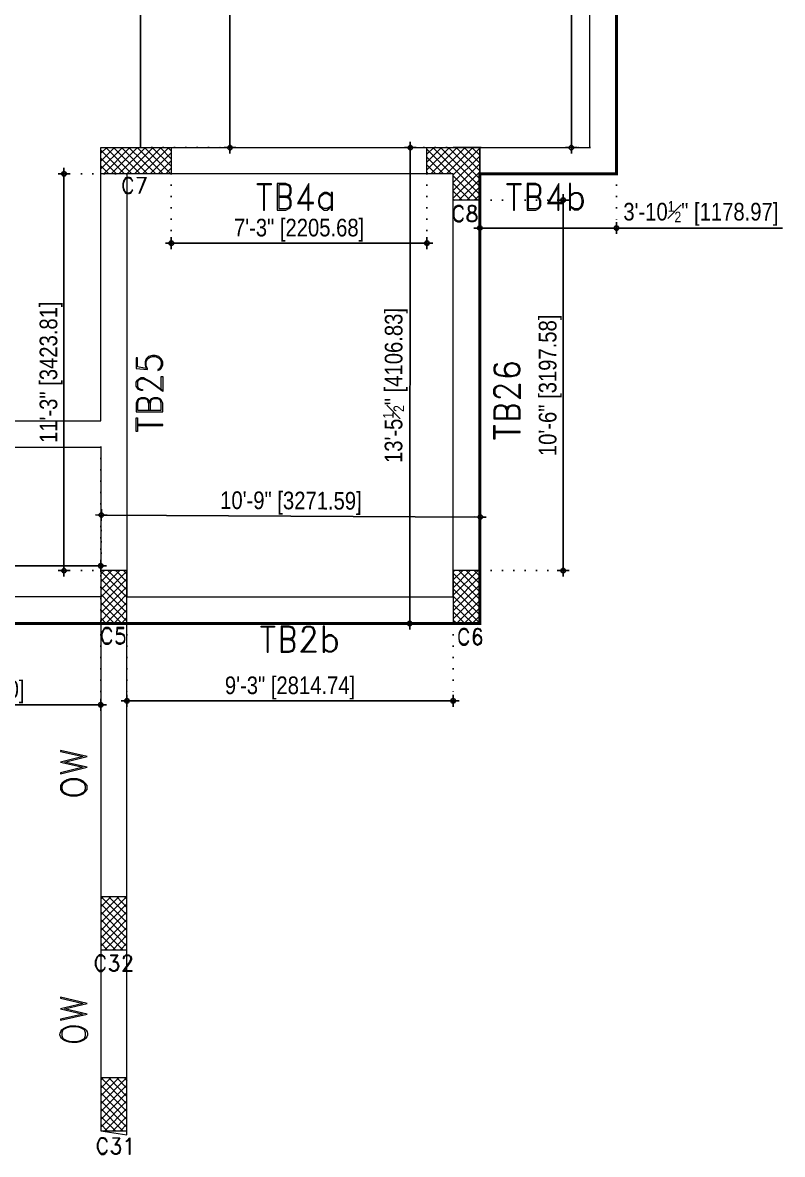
# Model space of a CAD drawing. Header units: inches. Extents: x 1259 to 4988, y 1085 to 3652.
# Drawn here: x 4476.1 to 4734.2, y 1891.3 to 2275.8 of the extents above; entities that cross this region are included whole.
import ezdxf

# ---------------------------------------------------------------- set-up
doc = ezdxf.new("R2010")
doc.units = ezdxf.units.IN
doc.header["$LTSCALE"] = 15
doc.header["$MEASUREMENT"] = 0
doc.header["$PDMODE"] = 2
doc.linetypes.add('DOT', pattern=[0.25, 0, -0.25])
for name, color, linetype in [('DIMENSION', 160, 'Continuous'), ('PDF_A_Column', 7, 'Continuous'), ('PDF_A_Column Hatch', 7, 'Continuous'), ('PDF_BEAM_LN', 7, 'Continuous'), ('PDF_BLS-TAG', 7, 'Continuous'), ('PDF_BM_SEC_DIM_0.50', 7, 'Continuous'), ('PDF_COL_NO', 7, 'Continuous')]:
    doc.layers.add(name, color=color, linetype=linetype)
doc.styles.add('swis721cnbt', font='swissc.ttf')
doc.dimstyles.get("Standard").update_dxf_attribs({"dimtxt": 6, "dimasz": 1, "dimexe": 0, "dimexo": 0, "dimgap": 0.5, "dimtad": 1, "dimdec": 1, "dimzin": 3, "dimdsep": 46, "dimlunit": 4, "dimtxsty": 'swis721cnbt', "dimblk": 'rp', "dimcen": 0.09, "dimclrd": 251, "dimclre": 3, "dimclrt": 160, "dimadec": 0, "dimazin": 0, "dimtfac": 0.6, "dimtdec": 1, "dimtofl": 0, "dimtmove": 0, "dimatfit": 3, "dimfxl": 9, "dimfrac": 1, "dimtolj": 1, "dimtzin": 0, "dimlwd": -1, "dimlwe": -1, "dimarcsym": 0})

# ---------------------------------------------------------------- blocks, each defined once
blk = doc.blocks.new('rp')
for p, q in [((0, 0), (-2, 0)), ((0, 2), (0, -2)), ((0, 0), (2, 0))]:
    blk.add_line(p, q)
blk.add_circle((0, 0), 0.75)
blk = doc.blocks.new('*D224')
at = {"layer": 'Defpoints', "color": 0, "transparency": 16777216}
for p in [(4406.5, 2071.64), (4502.58, 2071.64), (4502.58, 2044.03)]:
    blk.add_point(p, dxfattribs=at)
at = {"layer": 'DIMENSION', "color": 3, "linetype": 'DOT', "transparency": 16777216}
for p, q in [((4406.5, 2071.64), (4406.5, 2044.03)), ((4502.58, 2071.64), (4502.58, 2044.03))]:
    blk.add_line(p, q, dxfattribs=at)
at = {"layer": 'DIMENSION', "color": 251, "transparency": 16777216}
blk.add_line((4407.5, 2044.03), (4501.58, 2044.03), dxfattribs=at)
at = {"layer": 'DIMENSION', "color": 251, "transparency": 16777216, "rotation": 180}
blk.add_blockref('rp', (4406.5, 2044.03), dxfattribs=at)
at = {"layer": 'DIMENSION', "color": 251, "transparency": 16777216}
blk.add_blockref('rp', (4502.58, 2044.03), dxfattribs=at)
at = {"layer": 'DIMENSION', "color": 160, "transparency": 16777216, "insert": (4454.54, 2048.4), "char_height": 6, "attachment_point": 5, "style": 'swis721cnbt'}
blk.add_mtext('\\A1;8\'-0" [2440.60]', dxfattribs=at)
blk = doc.blocks.new('*D225')
at = {"layer": 'Defpoints', "color": 0, "transparency": 16777216}
for p in [(4511.49, 2071.64), (4622.31, 2071.64), (4622.31, 2045.39)]:
    blk.add_point(p, dxfattribs=at)
at = {"layer": 'DIMENSION', "color": 3, "linetype": 'DOT', "transparency": 16777216}
for p, q in [((4511.49, 2071.64), (4511.49, 2045.39)), ((4622.31, 2071.64), (4622.31, 2045.39))]:
    blk.add_line(p, q, dxfattribs=at)
at = {"layer": 'DIMENSION', "color": 251, "transparency": 16777216}
blk.add_line((4512.49, 2045.39), (4621.31, 2045.39), dxfattribs=at)
at = {"layer": 'DIMENSION', "color": 251, "transparency": 16777216, "rotation": 180}
blk.add_blockref('rp', (4511.49, 2045.39), dxfattribs=at)
at = {"layer": 'DIMENSION', "color": 251, "transparency": 16777216}
blk.add_blockref('rp', (4622.31, 2045.39), dxfattribs=at)
at = {"layer": 'DIMENSION', "color": 160, "transparency": 16777216, "insert": (4566.9, 2049.75), "char_height": 6, "attachment_point": 5, "style": 'swis721cnbt'}
blk.add_mtext('\\A1;9\'-3" [2814.74]', dxfattribs=at)
blk = doc.blocks.new('*D228')
at = {"layer": 'Defpoints', "color": 0, "transparency": 16777216}
for p in [(4526.56, 2224.42), (4613.4, 2224.42), (4613.4, 2200.89)]:
    blk.add_point(p, dxfattribs=at)
at = {"layer": 'DIMENSION', "color": 3, "linetype": 'DOT', "transparency": 16777216}
for p, q in [((4526.56, 2224.42), (4526.56, 2200.89)), ((4613.4, 2224.42), (4613.4, 2200.89))]:
    blk.add_line(p, q, dxfattribs=at)
at = {"layer": 'DIMENSION', "color": 251, "transparency": 16777216}
blk.add_line((4527.56, 2200.89), (4612.4, 2200.89), dxfattribs=at)
at = {"layer": 'DIMENSION', "color": 251, "transparency": 16777216, "rotation": 180}
blk.add_blockref('rp', (4526.56, 2200.89), dxfattribs=at)
at = {"layer": 'DIMENSION', "color": 251, "transparency": 16777216}
blk.add_blockref('rp', (4613.4, 2200.89), dxfattribs=at)
at = {"layer": 'DIMENSION', "color": 160, "transparency": 16777216, "insert": (4569.98, 2205.26), "char_height": 6, "attachment_point": 5, "style": 'swis721cnbt'}
blk.add_mtext('\\A1;7\'-3" [2205.68]', dxfattribs=at)
blk = doc.blocks.new('*D229')
at = {"layer": 'Defpoints', "color": 0, "transparency": 16777216}
for p in [(4631.39, 2224.42), (4677.8, 2224.42), (4677.8, 2206)]:
    blk.add_point(p, dxfattribs=at)
at = {"layer": 'DIMENSION', "color": 3, "linetype": 'DOT', "transparency": 16777216}
for p, q in [((4631.39, 2224.42), (4631.39, 2206)), ((4677.8, 2224.42), (4677.8, 2206))]:
    blk.add_line(p, q, dxfattribs=at)
at = {"layer": 'DIMENSION', "color": 251, "transparency": 16777216}
for p, q in [((4632.39, 2206), (4676.8, 2206)), ((4677.8, 2206), (4734.17, 2206))]:
    blk.add_line(p, q, dxfattribs=at)
at = {"layer": 'DIMENSION', "color": 251, "transparency": 16777216, "rotation": 180}
blk.add_blockref('rp', (4631.39, 2206), dxfattribs=at)
at = {"layer": 'DIMENSION', "color": 251, "transparency": 16777216}
blk.add_blockref('rp', (4677.8, 2206), dxfattribs=at)
at = {"layer": 'DIMENSION', "color": 160, "transparency": 16777216, "insert": (4706.48, 2210.97), "char_height": 6, "attachment_point": 5, "style": 'swis721cnbt'}
blk.add_mtext('\\A1;3\'-10{\\H0.6x;\\S1#2;}" [1178.97]', dxfattribs=at)
blk = doc.blocks.new('*D267')
at = {"layer": 'Defpoints', "color": 0, "transparency": 16777216}
for p in [(4490.1, 2224.42), (4511.49, 2224.42), (4511.49, 2089.62)]:
    blk.add_point(p, dxfattribs=at)
at = {"layer": 'DIMENSION', "color": 3, "linetype": 'DOT', "transparency": 16777216}
for p, q in [((4511.49, 2224.42), (4490.1, 2224.42)), ((4511.49, 2089.62), (4490.1, 2089.62))]:
    blk.add_line(p, q, dxfattribs=at)
at = {"layer": 'DIMENSION', "color": 251, "transparency": 16777216}
blk.add_line((4490.1, 2090.62), (4490.1, 2223.42), dxfattribs=at)
for p, rotation in [((4490.1, 2224.42), 90), ((4490.1, 2089.62), 270)]:
    blk.add_blockref('rp', p, dxfattribs=dict(at, rotation=rotation))
at = {"layer": 'DIMENSION', "color": 160, "transparency": 16777216, "insert": (4485.73, 2157.02), "char_height": 6, "attachment_point": 5, "rotation": 90, "style": 'swis721cnbt'}
blk.add_mtext('\\A1;11\'-3" [3423.81]', dxfattribs=at)
blk = doc.blocks.new('*D268')
at = {"layer": 'Defpoints', "color": 0, "transparency": 16777216}
for p in [(4631.39, 2215.51), (4659.69, 2215.51), (4631.39, 2089.62)]:
    blk.add_point(p, dxfattribs=at)
at = {"layer": 'DIMENSION', "color": 3, "linetype": 'DOT', "transparency": 16777216}
for p, q in [((4631.39, 2215.51), (4659.69, 2215.51)), ((4631.39, 2089.62), (4659.69, 2089.62))]:
    blk.add_line(p, q, dxfattribs=at)
at = {"layer": 'DIMENSION', "color": 251, "transparency": 16777216}
blk.add_line((4659.69, 2090.62), (4659.69, 2214.51), dxfattribs=at)
for p, rotation in [((4659.69, 2215.51), 90), ((4659.69, 2089.62), 270)]:
    blk.add_blockref('rp', p, dxfattribs=dict(at, rotation=rotation))
at = {"layer": 'DIMENSION', "color": 160, "transparency": 16777216, "insert": (4655.32, 2152.57), "char_height": 6, "attachment_point": 5, "rotation": 90, "style": 'swis721cnbt'}
blk.add_mtext('\\A1;10\'-6" [3197.58]', dxfattribs=at)
blk = doc.blocks.new('*D271')
at = {"layer": 'Defpoints', "color": 0, "transparency": 16777216}
for p in [(4662.47, 2410.08), (4668.72, 2410.08), (4668.72, 2233.33)]:
    blk.add_point(p, dxfattribs=at)
at = {"layer": 'DIMENSION', "color": 3, "linetype": 'DOT', "transparency": 16777216}
for p, q in [((4668.72, 2410.08), (4662.47, 2410.08)), ((4668.72, 2233.33), (4662.47, 2233.33))]:
    blk.add_line(p, q, dxfattribs=at)
at = {"layer": 'DIMENSION', "color": 251, "transparency": 16777216}
blk.add_line((4662.47, 2234.33), (4662.47, 2409.08), dxfattribs=at)
for p, rotation in [((4662.47, 2410.08), 90), ((4662.47, 2233.33), 270)]:
    blk.add_blockref('rp', p, dxfattribs=dict(at, rotation=rotation))
at = {"layer": 'DIMENSION', "color": 160, "transparency": 16777216, "insert": (4658.1, 2321.7), "char_height": 6, "attachment_point": 5, "rotation": 90, "style": 'swis721cnbt'}
blk.add_mtext('\\A1;14\'-9" [4489.67]', dxfattribs=at)
blk = doc.blocks.new('*D290')
at = {"layer": 'Defpoints', "color": 0, "transparency": 16777216}
for p in [(4516.12, 2425.16), (4516.12, 2233.33), (4546.49, 2233.33)]:
    blk.add_point(p, dxfattribs=at)
at = {"layer": 'DIMENSION', "color": 3, "linetype": 'DOT', "transparency": 16777216}
for p, q in [((4516.12, 2425.16), (4546.49, 2425.16)), ((4516.12, 2233.33), (4546.49, 2233.33))]:
    blk.add_line(p, q, dxfattribs=at)
at = {"layer": 'DIMENSION', "color": 251, "transparency": 16777216}
blk.add_line((4546.49, 2424.16), (4546.49, 2234.33), dxfattribs=at)
for p, rotation in [((4546.49, 2425.16), 90), ((4546.49, 2233.33), 270)]:
    blk.add_blockref('rp', p, dxfattribs=dict(at, rotation=rotation))
at = {"layer": 'DIMENSION', "color": 160, "transparency": 16777216, "insert": (4542.13, 2329.24), "char_height": 6, "attachment_point": 5, "rotation": 90, "style": 'swis721cnbt'}
blk.add_mtext('\\A1;16\'-0" [4872.51]', dxfattribs=at)
blk = doc.blocks.new('*D291')
at = {"layer": 'Defpoints', "color": 0, "transparency": 16777216}
for p in [(4631.56, 2233.33), (4607.57, 2071.66), (4631.39, 2071.64)]:
    blk.add_point(p, dxfattribs=at)
at = {"layer": 'DIMENSION', "color": 251, "transparency": 16777216}
blk.add_line((4607.74, 2232.35), (4607.57, 2072.66), dxfattribs=at)
at = {"layer": 'DIMENSION', "color": 3, "linetype": 'DOT', "transparency": 16777216}
for p, q in [((4631.56, 2233.33), (4607.74, 2233.35)), ((4631.39, 2071.64), (4607.57, 2071.66))]:
    blk.add_line(p, q, dxfattribs=at)
at = {"layer": 'DIMENSION', "color": 251, "transparency": 16777216}
for p, rotation in [((4607.74, 2233.35), 89.93930534101558), ((4607.57, 2071.66), 269.9393053410156)]:
    blk.add_blockref('rp', p, dxfattribs=dict(at, rotation=rotation))
at = {"layer": 'DIMENSION', "color": 160, "transparency": 16777216, "insert": (4602.68, 2152.51), "char_height": 6, "attachment_point": 5, "rotation": 89.9393, "style": 'swis721cnbt'}
blk.add_mtext('\\A1;13\'-5{\\H0.6x;\\S1#2;}" [4106.83]', dxfattribs=at)
blk = doc.blocks.new('*D292')
at = {"layer": 'Defpoints', "color": 0, "transparency": 16777216}
for p in [(4502.78, 2108.51), (4502.58, 2072.5), (4631.39, 2071.81)]:
    blk.add_point(p, dxfattribs=at)
at = {"layer": 'DIMENSION', "color": 3, "linetype": 'DOT', "transparency": 16777216}
for p, q in [((4502.58, 2072.5), (4502.78, 2108.51)), ((4631.39, 2071.81), (4631.58, 2107.83))]:
    blk.add_line(p, q, dxfattribs=at)
at = {"layer": 'DIMENSION', "color": 251, "transparency": 16777216}
blk.add_line((4630.58, 2107.83), (4503.78, 2108.51), dxfattribs=at)
for p, rotation in [((4502.78, 2108.51), 179.6952380895787), ((4631.58, 2107.83), 359.6952380895787)]:
    blk.add_blockref('rp', p, dxfattribs=dict(at, rotation=rotation))
at = {"layer": 'DIMENSION', "color": 160, "transparency": 16777216, "insert": (4567.2, 2112.54), "char_height": 6, "attachment_point": 5, "rotation": 359.6952, "style": 'swis721cnbt'}
blk.add_mtext('\\A1;10\'-9" [3271.59]', dxfattribs=at)
blk = doc.blocks.new('*D293')
at = {"layer": 'Defpoints', "color": 0, "transparency": 16777216}
for p in [(4397.76, 2131.59), (4502.58, 2131.59), (4397.76, 2091.23)]:
    blk.add_point(p, dxfattribs=at)
at = {"layer": 'DIMENSION', "color": 3, "linetype": 'DOT', "transparency": 16777216}
for p, q in [((4397.76, 2131.59), (4397.76, 2091.23)), ((4502.58, 2131.59), (4502.58, 2091.23))]:
    blk.add_line(p, q, dxfattribs=at)
at = {"layer": 'DIMENSION', "color": 251, "transparency": 16777216}
blk.add_line((4501.58, 2091.23), (4398.76, 2091.23), dxfattribs=at)
at = {"layer": 'DIMENSION', "color": 251, "transparency": 16777216, "rotation": 180}
blk.add_blockref('rp', (4397.76, 2091.23), dxfattribs=at)
at = {"layer": 'DIMENSION', "color": 251, "transparency": 16777216}
blk.add_blockref('rp', (4502.58, 2091.23), dxfattribs=at)
at = {"layer": 'DIMENSION', "color": 160, "transparency": 16777216, "insert": (4450.17, 2095.6), "char_height": 6, "attachment_point": 5, "style": 'swis721cnbt'}
blk.add_mtext('\\A1;8\'-9" [2662.48]', dxfattribs=at)

msp = doc.modelspace()

# ---------------------------------------------------------------- linework, layer by layer
at = {"layer": 'DIMENSION'}
msp.add_line((4516.116, 2233.325), (4516.116, 2434.063), dxfattribs=at)
at = {"layer": 'DIMENSION', "const_width": 1}
msp.add_lwpolyline([(4677.802, 2380.11), (4677.802, 2224.419), (4631.386, 2224.419), (4631.386, 2071.639), (4397.763, 2071.639), (4397.763, 2131.587), (4206.103, 2131.587), (4206.103, 2071.639), (3984.47, 2071.639), (3984.47, 2095.618), (3993.377, 2095.618), (3993.377, 2083.457), (4020.438, 2083.457), (4020.438, 2425.156)], dxfattribs=at)
at = {"layer": 'PDF_A_Column', "lineweight": 0}
for points in [[(4502.585, 2233.325), (4526.564, 2233.325), (4526.564, 2224.419), (4502.585, 2224.419)], [(4502.585, 2071.639), (4511.491, 2071.639), (4511.491, 2089.623), (4502.585, 2089.623)], [(4622.308, 2071.639), (4631.386, 2071.639), (4631.386, 2089.623), (4622.308, 2089.623)], [(4511.491, 1978.807), (4502.585, 1978.807), (4502.585, 1960.823), (4511.491, 1960.823)], [(4511.491, 1917.318), (4502.585, 1917.318), (4502.585, 1899.334), (4511.491, 1899.334)]]:
    msp.add_lwpolyline(points, close=True, dxfattribs=at)
msp.add_lwpolyline([(4631.386, 2224.419), (4631.386, 2233.325), (4631.386, 2215.513), (4622.308, 2215.513), (4622.308, 2224.419), (4613.402, 2224.419), (4613.402, 2233.325), (4631.386, 2233.325), (4622.308, 2233.325)], dxfattribs=at)
at = {"layer": 'PDF_A_Column Hatch', "lineweight": 0}
for points in [[(4502.585, 2231.441), (4504.64, 2233.325)], [(4502.585, 2228.701), (4507.209, 2233.325)], [(4502.585, 2226.132), (4509.95, 2233.325)], [(4502.585, 2232.469), (4510.635, 2224.419)], [(4503.613, 2224.419), (4512.519, 2233.325)], [(4504.298, 2233.325), (4513.204, 2224.419)], [(4506.182, 2224.419), (4515.088, 2233.325)], [(4506.867, 2233.325), (4515.945, 2224.419)], [(4508.751, 2224.419), (4517.829, 2233.325)], [(4509.607, 2233.325), (4518.514, 2224.419)], [(4511.491, 2224.419), (4520.398, 2233.325)], [(4512.176, 2233.325), (4521.254, 2224.419)], [(4514.061, 2224.419), (4523.138, 2233.325)], [(4514.917, 2233.325), (4523.823, 2224.419)], [(4516.801, 2224.419), (4525.707, 2233.325)], [(4517.486, 2233.325), (4526.393, 2224.419)], [(4519.37, 2224.419), (4526.564, 2231.613)], [(4520.055, 2233.325), (4526.564, 2226.988)], [(4522.796, 2233.325), (4526.564, 2229.557)], [(4525.365, 2233.325), (4526.564, 2232.298)], [(4613.402, 2231.099), (4615.799, 2233.325)], [(4613.402, 2228.358), (4618.369, 2233.325)], [(4613.402, 2225.789), (4621.109, 2233.325)], [(4613.402, 2232.812), (4621.794, 2224.419)], [(4614.772, 2224.419), (4623.678, 2233.325)], [(4615.457, 2233.325), (4631.386, 2217.397)], [(4617.341, 2224.419), (4626.419, 2233.325)], [(4618.026, 2233.325), (4631.386, 2220.137)], [(4620.081, 2224.419), (4628.988, 2233.325)], [(4620.766, 2233.325), (4631.386, 2222.706)], [(4622.308, 2224.076), (4631.386, 2233.154)], [(4622.308, 2221.507), (4631.386, 2230.414)], [(4623.336, 2233.325), (4631.386, 2225.447)], [(4626.076, 2233.325), (4631.386, 2228.016)], [(4628.645, 2233.325), (4631.386, 2230.756)], [(4502.585, 2229.729), (4507.895, 2224.419)], [(4502.585, 2227.159), (4505.325, 2224.419)], [(4522.111, 2224.419), (4526.564, 2228.872)], [(4613.402, 2230.071), (4619.054, 2224.419)], [(4613.402, 2227.502), (4616.485, 2224.419)], [(4622.308, 2218.767), (4631.386, 2227.845)], [(4502.585, 2224.419), (4502.585, 2224.419)], [(4524.68, 2224.419), (4526.564, 2226.303)], [(4613.402, 2224.933), (4613.744, 2224.419)], [(4622.308, 2216.198), (4631.386, 2225.104)], [(4622.308, 2223.734), (4630.701, 2215.513)], [(4624.192, 2215.513), (4631.386, 2222.535)], [(4622.308, 2221.165), (4628.131, 2215.513)], [(4626.932, 2215.513), (4631.386, 2219.966)], [(4622.308, 2218.596), (4625.391, 2215.513)], [(4622.308, 2215.855), (4622.822, 2215.513)], [(4629.502, 2215.513), (4631.386, 2217.225)], [(4502.585, 2088.425), (4503.784, 2089.623)], [(4502.585, 2085.855), (4506.353, 2089.623)], [(4502.585, 2083.115), (4509.093, 2089.623)], [(4502.585, 2089.452), (4511.491, 2080.546)], [(4502.585, 2080.546), (4511.491, 2089.452)], [(4504.983, 2089.623), (4511.491, 2083.115)], [(4507.723, 2089.623), (4511.491, 2085.855)], [(4510.292, 2089.623), (4511.491, 2088.425)], [(4622.308, 2089.11), (4622.822, 2089.623)], [(4622.308, 2086.54), (4625.562, 2089.623)], [(4622.308, 2083.8), (4628.131, 2089.623)], [(4622.308, 2081.231), (4630.872, 2089.623)], [(4622.308, 2088.767), (4631.386, 2079.861)], [(4624.192, 2089.623), (4631.386, 2082.43)], [(4626.761, 2089.623), (4631.386, 2085.17)], [(4629.502, 2089.623), (4631.386, 2087.739)], [(4502.585, 2086.883), (4511.491, 2077.805)], [(4502.585, 2077.805), (4511.491, 2086.883)], [(4502.585, 2084.143), (4511.491, 2075.236)], [(4502.585, 2075.236), (4511.491, 2084.143)], [(4622.308, 2078.49), (4631.386, 2087.568)], [(4622.308, 2086.198), (4631.386, 2077.12)], [(4622.308, 2075.921), (4631.386, 2084.828)], [(4502.585, 2081.573), (4511.491, 2072.496)], [(4502.585, 2072.496), (4511.491, 2081.573)], [(4622.308, 2083.457), (4631.386, 2074.551)], [(4622.308, 2073.181), (4631.386, 2082.259)], [(4622.308, 2080.888), (4631.386, 2071.811)], [(4502.585, 2078.833), (4509.779, 2071.639)], [(4504.298, 2071.639), (4511.491, 2078.833)], [(4622.308, 2078.148), (4628.988, 2071.639)], [(4623.507, 2071.639), (4631.386, 2079.518)], [(4626.076, 2071.639), (4631.386, 2076.949)], [(4502.585, 2076.264), (4507.209, 2071.639)], [(4502.585, 2073.523), (4504.469, 2071.639)], [(4507.038, 2071.639), (4511.491, 2076.264)], [(4509.607, 2071.639), (4511.491, 2073.695)], [(4622.308, 2075.579), (4626.247, 2071.639)], [(4622.308, 2072.838), (4623.678, 2071.639)], [(4628.817, 2071.639), (4631.386, 2074.209)], [(4502.585, 1977.95), (4503.441, 1978.807)], [(4502.585, 1975.381), (4506.01, 1978.807)], [(4502.585, 1972.641), (4508.751, 1978.807)], [(4502.585, 1970.072), (4511.32, 1978.807)], [(4502.756, 1978.807), (4511.491, 1970.072)], [(4505.325, 1978.807), (4511.491, 1972.641)], [(4508.066, 1978.807), (4511.491, 1975.21)], [(4510.635, 1978.807), (4511.491, 1977.95)], [(4502.585, 1976.409), (4511.491, 1967.331)], [(4502.585, 1967.331), (4511.491, 1976.409)], [(4502.585, 1973.669), (4511.491, 1964.762)], [(4502.585, 1964.762), (4511.491, 1973.669)], [(4502.585, 1971.099), (4511.491, 1962.022)], [(4502.585, 1962.022), (4511.491, 1971.099)], [(4502.585, 1968.359), (4510.121, 1960.823)], [(4502.585, 1965.79), (4507.552, 1960.823)], [(4503.955, 1960.823), (4511.491, 1968.359)], [(4506.696, 1960.823), (4511.491, 1965.79)], [(4502.585, 1963.049), (4504.812, 1960.823)], [(4509.265, 1960.823), (4511.491, 1963.049)], [(4502.585, 1916.462), (4503.441, 1917.318)], [(4502.585, 1913.721), (4506.01, 1917.318)], [(4502.585, 1911.152), (4508.751, 1917.318)], [(4502.585, 1908.412), (4511.32, 1917.318)], [(4502.756, 1917.318), (4511.491, 1908.412)], [(4505.325, 1917.318), (4511.491, 1910.981)], [(4508.066, 1917.318), (4511.491, 1913.721)], [(4510.635, 1917.318), (4511.491, 1916.291)], [(4502.585, 1914.749), (4511.491, 1905.843)], [(4502.585, 1905.843), (4511.491, 1914.749)], [(4502.585, 1912.18), (4511.491, 1903.102)], [(4502.585, 1903.102), (4511.491, 1912.18)], [(4502.585, 1909.439), (4511.491, 1900.533)], [(4502.585, 1900.533), (4511.491, 1909.439)], [(4502.585, 1906.87), (4510.121, 1899.334)], [(4502.585, 1904.13), (4507.552, 1899.334)], [(4503.955, 1899.334), (4511.491, 1906.87)], [(4506.696, 1899.334), (4511.491, 1904.13)], [(4502.585, 1901.561), (4504.812, 1899.334)], [(4509.265, 1899.334), (4511.491, 1901.561)]]:
    msp.add_lwpolyline(points, dxfattribs=at)
at = {"layer": 'PDF_BEAM_LN', "lineweight": 0}
for points in [[(4206.103, 2425.156), (4206.103, 2140.493), (4502.585, 2140.493), (4502.585, 2233.325), (4668.724, 2233.325), (4668.724, 2425.156), (4516.116, 2425.156)], [(4677.802, 2380.11), (4677.802, 2224.419), (4631.386, 2224.419), (4631.386, 2071.639), (4397.763, 2071.639), (4397.763, 2131.587), (4206.103, 2131.587), (4206.103, 2071.639), (3984.47, 2071.639), (3984.47, 2080.717), (4197.026, 2080.717), (4197.026, 2327.699)]]:
    msp.add_lwpolyline(points, dxfattribs=at)
for points in [[(4622.308, 2224.419), (4511.491, 2224.419), (4511.491, 2080.717), (4622.308, 2080.717)], [(4502.585, 2131.587), (4502.585, 2080.717), (4406.669, 2080.717), (4406.669, 2131.587)]]:
    msp.add_lwpolyline(points, close=True, dxfattribs=at)
at = {"layer": 'PDF_BLS-TAG', "lineweight": 0}
for points in [[(4555.852, 2221.165), (4560.477, 2221.165), (4560.477, 2220.651), (4555.852, 2220.651)], [(4640.635, 2221.165), (4645.259, 2221.165), (4645.259, 2220.651), (4640.635, 2220.651)], [(4661.873, 2221.165), (4661.873, 2212.087), (4662.216, 2212.087), (4662.216, 2221.165)], [(4580.859, 2216.883), (4580.174, 2217.739), (4579.489, 2218.082), (4578.461, 2218.082), (4577.776, 2217.739), (4576.919, 2216.883), (4576.577, 2215.513), (4576.577, 2214.656), (4576.919, 2213.457), (4577.776, 2212.601), (4578.461, 2212.087), (4579.489, 2212.087), (4580.174, 2212.601), (4580.859, 2213.457), (4579.489, 2212.601), (4578.461, 2212.601), (4577.776, 2212.943), (4577.262, 2213.457), (4576.919, 2214.656), (4576.919, 2215.513), (4577.262, 2216.883), (4577.776, 2217.225), (4578.461, 2217.739), (4579.489, 2217.739)], [(4580.859, 2218.082), (4580.859, 2212.087), (4581.373, 2212.087), (4581.373, 2218.082)], [(4662.216, 2216.883), (4662.901, 2217.739), (4663.586, 2218.082), (4664.785, 2218.082), (4665.47, 2217.739), (4666.155, 2216.883), (4666.498, 2215.513), (4666.498, 2214.656), (4666.155, 2213.457), (4665.47, 2212.601), (4664.785, 2212.087), (4663.586, 2212.087), (4662.901, 2212.601), (4662.216, 2213.457), (4663.586, 2212.601), (4664.785, 2212.601), (4665.47, 2212.943), (4665.812, 2213.457), (4666.155, 2214.656), (4666.155, 2215.513), (4665.812, 2216.883), (4665.47, 2217.225), (4664.785, 2217.739), (4663.586, 2217.739)], [(4514.574, 2136.896), (4514.574, 2141.521), (4515.088, 2141.521), (4515.088, 2136.896)], [(4636.181, 2134.327), (4636.181, 2138.951), (4636.524, 2138.951), (4636.524, 2134.327)], [(4557.051, 2070.783), (4561.676, 2070.783), (4561.676, 2070.44), (4557.051, 2070.44)], [(4578.118, 2070.783), (4578.118, 2061.877), (4578.632, 2061.877), (4578.632, 2070.783)], [(4578.632, 2066.501), (4579.317, 2067.357), (4580.002, 2067.871), (4581.03, 2067.871), (4581.715, 2067.357), (4582.572, 2066.501), (4582.914, 2065.302), (4582.914, 2064.446), (4582.572, 2063.075), (4581.715, 2062.219), (4581.03, 2061.877), (4580.002, 2061.877), (4579.317, 2062.219), (4578.632, 2063.075), (4580.002, 2062.219), (4581.03, 2062.219), (4581.715, 2062.733), (4582.229, 2063.075), (4582.572, 2064.446), (4582.572, 2065.302), (4582.229, 2066.501), (4581.715, 2067.015), (4581.03, 2067.357), (4580.002, 2067.357)], [(4497.96, 2026.422), (4488.883, 2028.477), (4488.883, 2028.135), (4496.59, 2026.422), (4488.883, 2024.538), (4496.59, 2022.825), (4488.883, 2020.941), (4488.883, 2020.599), (4497.96, 2022.825), (4490.253, 2024.538)], [(4488.883, 2015.289), (4489.397, 2014.604), (4490.253, 2013.748), (4491.109, 2013.405), (4492.308, 2013.062), (4494.535, 2013.062), (4495.734, 2013.405), (4496.59, 2013.748), (4497.447, 2014.604), (4497.96, 2015.289), (4497.96, 2016.659), (4497.447, 2017.344), (4496.59, 2018.029), (4495.734, 2018.543), (4494.535, 2018.886), (4492.308, 2018.886), (4491.109, 2018.543), (4490.253, 2018.029), (4489.397, 2017.344), (4488.883, 2016.659)], [(4489.397, 2015.632), (4489.739, 2014.604), (4491.109, 2013.748), (4492.308, 2013.405), (4494.535, 2013.405), (4495.734, 2013.748), (4497.104, 2014.604), (4497.447, 2015.632), (4497.447, 2016.317), (4497.104, 2017.344), (4495.734, 2018.029), (4494.535, 2018.543), (4492.308, 2018.543), (4491.109, 2018.029), (4489.739, 2017.344), (4489.397, 2016.317)], [(4497.96, 1942.496), (4488.883, 1944.723), (4488.883, 1944.38), (4496.59, 1942.496), (4488.883, 1940.783), (4496.59, 1938.899), (4488.883, 1937.186), (4488.883, 1936.844), (4497.96, 1938.899), (4490.253, 1940.783)], [(4489.397, 1931.706), (4489.739, 1930.678), (4491.109, 1929.993), (4492.308, 1929.65), (4494.535, 1929.65), (4495.734, 1929.993), (4497.104, 1930.678), (4497.447, 1931.706), (4497.447, 1932.562), (4497.104, 1933.59), (4495.734, 1934.275), (4494.535, 1934.617), (4492.308, 1934.617), (4491.109, 1934.275), (4489.739, 1933.59), (4489.397, 1932.562)]]:
    msp.add_lwpolyline(points, close=True, dxfattribs=at)
for points in [[(4557.908, 2220.651), (4557.908, 2212.087), (4558.25, 2212.087), (4558.25, 2220.651)], [(4565.444, 2216.369), (4566.471, 2216.883), (4566.985, 2217.225), (4567.328, 2218.082), (4567.328, 2219.452), (4566.985, 2220.308), (4566.471, 2220.651), (4565.444, 2221.165), (4562.532, 2221.165), (4562.532, 2212.087), (4565.444, 2212.087), (4566.471, 2212.601), (4566.985, 2212.943), (4567.328, 2213.8), (4567.328, 2215.17), (4566.985, 2216.026), (4566.471, 2216.369), (4565.444, 2216.883), (4563.046, 2216.883)], [(4565.444, 2216.883), (4566.471, 2217.225), (4566.985, 2218.082), (4566.985, 2219.452), (4566.471, 2220.308), (4565.444, 2220.651), (4563.046, 2220.651), (4563.046, 2212.601), (4565.444, 2212.601), (4566.471, 2212.943), (4566.985, 2213.8), (4566.985, 2215.17), (4566.471, 2216.026), (4565.444, 2216.369), (4563.046, 2216.369)], [(4569.726, 2214.314), (4572.98, 2219.794), (4572.98, 2212.087), (4573.323, 2212.087), (4573.323, 2221.165), (4569.383, 2214.314), (4574.864, 2214.314), (4574.864, 2214.656), (4569.726, 2214.656)], [(4642.861, 2220.651), (4642.861, 2212.087), (4643.204, 2212.087), (4643.204, 2220.651)], [(4650.398, 2216.369), (4651.425, 2216.883), (4651.768, 2217.225), (4652.11, 2218.082), (4652.11, 2219.452), (4651.768, 2220.308), (4651.425, 2220.651), (4650.398, 2221.165), (4647.486, 2221.165), (4647.486, 2212.087), (4650.398, 2212.087), (4651.425, 2212.601), (4651.768, 2212.943), (4652.11, 2213.8), (4652.11, 2215.17), (4651.768, 2216.026), (4651.425, 2216.369), (4650.398, 2216.883), (4647.828, 2216.883)], [(4650.398, 2216.883), (4651.425, 2217.225), (4651.768, 2218.082), (4651.768, 2219.452), (4651.425, 2220.308), (4650.398, 2220.651), (4647.828, 2220.651), (4647.828, 2212.601), (4650.398, 2212.601), (4651.425, 2212.943), (4651.768, 2213.8), (4651.768, 2215.17), (4651.425, 2216.026), (4650.398, 2216.369), (4647.828, 2216.369)], [(4654.679, 2214.314), (4657.934, 2219.794), (4657.934, 2212.087), (4658.276, 2212.087), (4658.276, 2221.165), (4654.337, 2214.314), (4659.647, 2214.314), (4659.647, 2214.656), (4654.679, 2214.656)], [(4521.425, 2162.416), (4522.796, 2161.56), (4523.138, 2160.532), (4523.138, 2159.505), (4522.796, 2158.306), (4521.939, 2157.963), (4521.939, 2157.621), (4522.796, 2157.963), (4523.138, 2158.306), (4523.652, 2159.505), (4523.652, 2160.532), (4523.138, 2161.56), (4522.282, 2162.416), (4521.083, 2162.759), (4520.227, 2162.759), (4518.856, 2162.416), (4518, 2161.56), (4517.657, 2160.532), (4517.657, 2159.505), (4518, 2158.306), (4515.088, 2158.82), (4515.088, 2161.903), (4514.574, 2161.903), (4514.574, 2158.306), (4518.514, 2157.963), (4518.514, 2158.306), (4518, 2159.162), (4518, 2160.532), (4518.514, 2161.56), (4519.713, 2162.416)], [(4518, 2160.875), (4518.856, 2161.903), (4520.227, 2162.416), (4521.083, 2162.416), (4522.282, 2161.903), (4523.138, 2160.875)], [(4523.138, 2159.162), (4522.282, 2157.963)], [(4636.524, 2159.162), (4637.38, 2159.505), (4637.38, 2159.847), (4636.524, 2159.505), (4636.181, 2158.477), (4636.181, 2157.621), (4636.524, 2156.593), (4637.894, 2155.908), (4639.95, 2155.565), (4642.176, 2155.565), (4643.889, 2155.908), (4644.745, 2156.593), (4645.088, 2157.621), (4645.088, 2158.135), (4644.745, 2159.162), (4643.889, 2159.847), (4642.519, 2160.19), (4642.176, 2160.19), (4640.806, 2159.847), (4639.95, 2159.162), (4639.607, 2158.135), (4639.607, 2157.621), (4639.95, 2156.593), (4640.806, 2155.908)], [(4637.038, 2159.505), (4636.524, 2158.477), (4636.524, 2157.621), (4637.038, 2156.593)], [(4636.524, 2156.936), (4637.894, 2156.25), (4639.95, 2155.908), (4642.176, 2155.908), (4643.889, 2156.25), (4644.745, 2157.278)], [(4644.745, 2158.477), (4643.889, 2159.505), (4642.519, 2159.847), (4642.176, 2159.847), (4640.806, 2159.505), (4639.95, 2158.477)], [(4641.662, 2159.847), (4640.463, 2159.162), (4639.95, 2158.135), (4639.95, 2157.621), (4640.463, 2156.593), (4641.662, 2155.908)], [(4639.95, 2157.278), (4640.806, 2156.25), (4642.176, 2155.908)], [(4643.033, 2155.908), (4644.232, 2156.593), (4644.745, 2157.621), (4644.745, 2158.135), (4644.232, 2159.162), (4643.033, 2159.847)], [(4523.138, 2150.77), (4523.138, 2155.565), (4523.652, 2155.565), (4523.652, 2150.427), (4519.37, 2153.681), (4518, 2154.366), (4517.144, 2154.709), (4516.287, 2154.709), (4515.431, 2154.366), (4515.088, 2153.681), (4515.088, 2152.311), (4515.431, 2151.626), (4516.287, 2151.112), (4516.801, 2151.112), (4516.801, 2150.77), (4516.287, 2150.77), (4515.431, 2151.112), (4515.088, 2151.626), (4514.574, 2152.311), (4514.574, 2153.681), (4515.088, 2154.366), (4515.431, 2154.709), (4516.287, 2155.223), (4517.144, 2155.223), (4518, 2154.709), (4519.37, 2154.024), (4523.652, 2150.77)], [(4644.745, 2148.372), (4644.745, 2152.996), (4645.088, 2152.996), (4645.088, 2148.029), (4640.806, 2151.283), (4639.607, 2151.969), (4638.751, 2152.311), (4637.894, 2152.311), (4637.038, 2151.969), (4636.524, 2151.283), (4636.524, 2149.742), (4637.038, 2149.057), (4637.894, 2148.714), (4638.237, 2148.714), (4638.237, 2148.372), (4637.894, 2148.372), (4637.038, 2148.714), (4636.524, 2149.057), (4636.181, 2149.742), (4636.181, 2151.283), (4636.524, 2151.969), (4637.038, 2152.311), (4637.894, 2152.654), (4638.751, 2152.654), (4639.607, 2152.311), (4640.806, 2151.626), (4645.088, 2148.372)], [(4519.37, 2146.488), (4518.856, 2147.687), (4518.514, 2148.029), (4517.657, 2148.372), (4516.287, 2148.372), (4515.431, 2148.029), (4515.088, 2147.687), (4514.574, 2146.488), (4514.574, 2143.576), (4523.652, 2143.576), (4523.652, 2146.488), (4523.138, 2147.687), (4522.796, 2148.029), (4521.939, 2148.372), (4520.569, 2148.372), (4519.713, 2148.029), (4519.37, 2147.687), (4518.856, 2146.488), (4518.856, 2144.09)], [(4518.856, 2146.488), (4518.514, 2147.687), (4517.657, 2148.029), (4516.287, 2148.029), (4515.431, 2147.687), (4515.088, 2146.488), (4515.088, 2144.09), (4523.138, 2144.09), (4523.138, 2146.488), (4522.796, 2147.687), (4521.939, 2148.029), (4520.569, 2148.029), (4519.713, 2147.687), (4519.37, 2146.488), (4519.37, 2144.09)], [(4640.806, 2144.09), (4640.463, 2145.117), (4639.95, 2145.46), (4639.093, 2145.803), (4637.894, 2145.803), (4637.038, 2145.46), (4636.524, 2145.117), (4636.181, 2144.09), (4636.181, 2141.178), (4645.088, 2141.178), (4645.088, 2144.09), (4644.745, 2145.117), (4644.232, 2145.46), (4643.375, 2145.803), (4642.176, 2145.803), (4641.32, 2145.46), (4640.806, 2145.117), (4640.463, 2144.09), (4640.463, 2141.521)], [(4640.463, 2144.09), (4639.95, 2145.117), (4639.093, 2145.46), (4637.894, 2145.46), (4637.038, 2145.117), (4636.524, 2144.09), (4636.524, 2141.521), (4644.745, 2141.521), (4644.745, 2144.09), (4644.232, 2145.117), (4643.375, 2145.46), (4642.176, 2145.46), (4641.32, 2145.117), (4640.806, 2144.09), (4640.806, 2141.521)], [(4515.088, 2138.951), (4523.652, 2138.951), (4523.652, 2139.294), (4515.088, 2139.294)], [(4636.524, 2136.554), (4645.088, 2136.554), (4645.088, 2136.896), (4636.524, 2136.896)], [(4559.107, 2070.44), (4559.107, 2061.877), (4559.449, 2061.877), (4559.449, 2070.44)], [(4566.643, 2066.158), (4567.842, 2066.501), (4568.184, 2067.015), (4568.527, 2067.871), (4568.527, 2069.07), (4568.184, 2069.927), (4567.842, 2070.44), (4566.643, 2070.783), (4563.902, 2070.783), (4563.902, 2061.877), (4566.643, 2061.877), (4567.842, 2062.219), (4568.184, 2062.733), (4568.527, 2063.589), (4568.527, 2064.788), (4568.184, 2065.645), (4567.842, 2066.158), (4566.643, 2066.501), (4564.245, 2066.501)], [(4566.643, 2066.501), (4567.842, 2067.015), (4568.184, 2067.871), (4568.184, 2069.07), (4567.842, 2069.927), (4566.643, 2070.44), (4564.245, 2070.44), (4564.245, 2062.219), (4566.643, 2062.219), (4567.842, 2062.733), (4568.184, 2063.589), (4568.184, 2064.788), (4567.842, 2065.645), (4566.643, 2066.158), (4564.245, 2066.158)], [(4571.096, 2062.219), (4575.72, 2062.219), (4575.72, 2061.877), (4570.582, 2061.877), (4573.836, 2066.158), (4574.693, 2067.357), (4575.035, 2068.214), (4575.035, 2069.07), (4574.693, 2069.927), (4573.836, 2070.44), (4572.466, 2070.44), (4571.781, 2069.927), (4571.439, 2069.07), (4571.439, 2068.728), (4571.096, 2068.728), (4571.096, 2069.07), (4571.439, 2069.927), (4571.781, 2070.44), (4572.466, 2070.783), (4573.836, 2070.783), (4574.693, 2070.44), (4575.035, 2069.927), (4575.378, 2069.07), (4575.378, 2068.214), (4575.035, 2067.357), (4574.179, 2066.158), (4571.096, 2061.877)]]:
    msp.add_lwpolyline(points, dxfattribs=at)
msp.add_ellipse((4493.419, 1932.123), major_axis=(4.686, 0.06), ratio=0.6163337, start_param=3.3868038, end_param=9.6699891, dxfattribs=at)
at = {"layer": 'PDF_BM_SEC_DIM_0.50', "lineweight": 0}
msp.add_lwpolyline([(4502.585, 2071.639), (4502.585, 1899.334), (4511.491, 1897.964), (4511.491, 2071.639)], dxfattribs=at)
at = {"layer": 'PDF_COL_NO', "lineweight": 0}
for points in [[(4513.547, 2222.021), (4513.204, 2222.535), (4512.862, 2223.049), (4512.348, 2223.22), (4511.491, 2223.22), (4510.978, 2223.049), (4510.635, 2222.535), (4510.292, 2222.021), (4510.121, 2221.165), (4510.121, 2219.794), (4510.292, 2218.938), (4510.635, 2218.424), (4510.978, 2217.91), (4511.491, 2217.739), (4512.348, 2217.739), (4512.862, 2217.91), (4513.204, 2218.424), (4513.547, 2218.938), (4513.204, 2218.938), (4513.033, 2218.424), (4512.862, 2218.253), (4512.348, 2217.91), (4511.491, 2217.91), (4510.978, 2218.253), (4510.635, 2218.938), (4510.292, 2219.794), (4510.292, 2221.165), (4510.635, 2222.021), (4510.978, 2222.706), (4511.491, 2223.049), (4512.348, 2223.049), (4512.862, 2222.706), (4513.033, 2222.535), (4513.204, 2222.021)], [(4625.734, 2212.43), (4625.562, 2212.943), (4625.048, 2213.457), (4624.706, 2213.629), (4623.849, 2213.629), (4623.336, 2213.457), (4622.822, 2212.943), (4622.651, 2212.43), (4622.479, 2211.573), (4622.479, 2210.203), (4622.651, 2209.347), (4622.822, 2208.833), (4623.336, 2208.319), (4623.849, 2208.148), (4624.706, 2208.148), (4625.048, 2208.319), (4625.562, 2208.833), (4625.734, 2209.347), (4625.562, 2209.347), (4625.391, 2208.833), (4625.048, 2208.661), (4624.706, 2208.319), (4623.849, 2208.319), (4623.336, 2208.661), (4622.822, 2209.347), (4622.651, 2210.203), (4622.651, 2211.573), (4622.822, 2212.43), (4623.336, 2213.115), (4623.849, 2213.457), (4624.706, 2213.457), (4625.048, 2213.115), (4625.391, 2212.943), (4625.562, 2212.43)], [(4628.303, 2213.629), (4627.618, 2213.457), (4627.446, 2212.943), (4627.446, 2212.43), (4627.618, 2211.744), (4627.789, 2211.573), (4628.303, 2211.231), (4629.159, 2211.059), (4629.673, 2210.717), (4629.844, 2210.546), (4630.187, 2210.032), (4630.187, 2209.175), (4629.844, 2208.661), (4629.159, 2208.319), (4628.303, 2208.319), (4627.618, 2208.661), (4627.446, 2209.175), (4627.446, 2210.032), (4627.618, 2210.546), (4627.789, 2210.717), (4628.303, 2211.059), (4629.159, 2211.231), (4629.673, 2211.573), (4629.844, 2211.744), (4630.187, 2212.43), (4630.187, 2212.943), (4629.844, 2213.457), (4629.159, 2213.629)], [(4506.353, 2068.899), (4506.182, 2069.413), (4505.668, 2069.927), (4505.154, 2070.269), (4504.298, 2070.269), (4503.784, 2069.927), (4503.441, 2069.413), (4503.099, 2068.899), (4502.927, 2068.043), (4502.927, 2066.844), (4503.099, 2065.987), (4503.441, 2065.473), (4503.784, 2064.96), (4504.298, 2064.617), (4505.154, 2064.617), (4505.668, 2064.96), (4506.182, 2065.473), (4506.353, 2065.987), (4506.182, 2065.987), (4505.839, 2065.473), (4505.668, 2065.131), (4505.154, 2064.96), (4504.298, 2064.96), (4503.784, 2065.131), (4503.441, 2065.987), (4503.099, 2066.844), (4503.099, 2068.043), (4503.441, 2068.899), (4503.784, 2069.755), (4504.298, 2069.927), (4505.154, 2069.927), (4505.668, 2069.755), (4505.839, 2069.413), (4506.182, 2068.899)], [(4627.618, 2068.556), (4627.275, 2069.07), (4626.932, 2069.755), (4626.419, 2069.927), (4625.562, 2069.927), (4625.048, 2069.755), (4624.535, 2069.07), (4624.363, 2068.556), (4624.192, 2067.871), (4624.192, 2066.501), (4624.363, 2065.645), (4624.535, 2065.131), (4625.048, 2064.617), (4625.562, 2064.274), (4626.419, 2064.274), (4626.932, 2064.617), (4627.275, 2065.131), (4627.618, 2065.645), (4627.275, 2065.645), (4627.104, 2065.131), (4626.932, 2064.96), (4626.419, 2064.617), (4625.562, 2064.617), (4625.048, 2064.96), (4624.535, 2065.645), (4624.363, 2066.501), (4624.363, 2067.871), (4624.535, 2068.556), (4625.048, 2069.413), (4625.562, 2069.755), (4626.419, 2069.755), (4626.932, 2069.413), (4627.104, 2069.07), (4627.275, 2068.556)], [(4504.126, 1957.74), (4503.955, 1958.254), (4503.441, 1958.767), (4503.099, 1959.11), (4502.071, 1959.11), (4501.729, 1958.767), (4501.215, 1958.254), (4501.043, 1957.74), (4500.701, 1956.883), (4500.701, 1955.513), (4501.043, 1954.828), (4501.215, 1954.314), (4501.729, 1953.8), (4502.071, 1953.458), (4503.099, 1953.458), (4503.441, 1953.8), (4503.955, 1954.314), (4504.126, 1954.828), (4503.955, 1954.828), (4503.784, 1954.314), (4503.441, 1953.972), (4503.099, 1953.8), (4502.071, 1953.8), (4501.729, 1953.972), (4501.215, 1954.828), (4501.043, 1955.513), (4501.043, 1956.883), (4501.215, 1957.74), (4501.729, 1958.596), (4502.071, 1958.767), (4503.099, 1958.767), (4503.441, 1958.596), (4503.784, 1958.254), (4503.955, 1957.74)], [(4504.812, 1895.566), (4504.64, 1896.08), (4504.126, 1896.765), (4503.613, 1896.936), (4502.756, 1896.936), (4502.414, 1896.765), (4501.9, 1896.08), (4501.729, 1895.566), (4501.386, 1894.881), (4501.386, 1893.511), (4501.729, 1892.654), (4501.9, 1892.14), (4502.414, 1891.627), (4502.756, 1891.284), (4503.613, 1891.284), (4504.126, 1891.627), (4504.64, 1892.14), (4504.812, 1892.654), (4504.64, 1892.654), (4504.298, 1892.14), (4504.126, 1891.969), (4503.613, 1891.627), (4502.756, 1891.627), (4502.414, 1891.969), (4501.9, 1892.654), (4501.729, 1893.511), (4501.729, 1894.881), (4501.9, 1895.566), (4502.414, 1896.422), (4502.756, 1896.765), (4503.613, 1896.765), (4504.126, 1896.422), (4504.298, 1896.08), (4504.64, 1895.566)], [(4511.32, 1895.908), (4511.834, 1896.08), (4512.519, 1896.936), (4512.519, 1891.284), (4512.348, 1891.284), (4512.348, 1896.422), (4511.834, 1895.908), (4511.32, 1895.566)]]:
    msp.add_lwpolyline(points, close=True, dxfattribs=at)
for points in [[(4517.829, 2223.049), (4514.917, 2223.049), (4514.917, 2223.22), (4518, 2223.22), (4515.773, 2217.739), (4515.602, 2217.739), (4517.829, 2223.22)], [(4627.789, 2213.457), (4627.618, 2212.943), (4627.618, 2212.43), (4627.789, 2211.744), (4628.303, 2211.573), (4629.159, 2211.231), (4629.673, 2211.059), (4630.187, 2210.546), (4630.358, 2210.032), (4630.358, 2209.175), (4630.187, 2208.661), (4629.844, 2208.319), (4629.159, 2208.148), (4628.303, 2208.148), (4627.618, 2208.319), (4627.446, 2208.661), (4627.104, 2209.175), (4627.104, 2210.032), (4627.446, 2210.546), (4627.789, 2211.059), (4628.303, 2211.231), (4629.159, 2211.573), (4629.673, 2211.744), (4629.844, 2212.43), (4629.844, 2212.943), (4629.673, 2213.457)], [(4629.844, 2213.115), (4629.159, 2213.457), (4628.303, 2213.457), (4627.618, 2213.115)], [(4627.446, 2208.833), (4628.131, 2208.319)], [(4629.502, 2208.319), (4630.187, 2208.833)], [(4510.635, 2065.987), (4510.121, 2065.131), (4509.436, 2064.96), (4508.751, 2064.96), (4508.066, 2065.131), (4507.895, 2065.645), (4507.723, 2065.645), (4507.895, 2065.131), (4508.066, 2064.96), (4508.751, 2064.617), (4509.436, 2064.617), (4510.121, 2064.96), (4510.635, 2065.473), (4510.806, 2066.33), (4510.806, 2066.844), (4510.635, 2067.529), (4510.121, 2068.043), (4509.436, 2068.385), (4508.751, 2068.385), (4508.066, 2068.043), (4508.408, 2069.927), (4510.464, 2069.927), (4510.464, 2070.269), (4508.066, 2070.269), (4507.895, 2067.871), (4508.066, 2067.871), (4508.58, 2068.043), (4509.436, 2068.043), (4510.121, 2067.871), (4510.635, 2067.015)], [(4631.386, 2069.755), (4631.557, 2069.07), (4631.9, 2069.07), (4631.557, 2069.755), (4630.872, 2069.927), (4630.529, 2069.927), (4629.844, 2069.755), (4629.33, 2068.899), (4629.159, 2067.529), (4629.159, 2066.158), (4629.33, 2065.131), (4629.844, 2064.617), (4630.529, 2064.274), (4630.701, 2064.274), (4631.386, 2064.617), (4631.9, 2065.131), (4632.071, 2065.987), (4632.071, 2066.158), (4631.9, 2067.015), (4631.386, 2067.529), (4630.701, 2067.871), (4630.529, 2067.871), (4629.844, 2067.529), (4629.33, 2067.015)], [(4630.015, 2069.755), (4629.673, 2068.899), (4629.33, 2067.529), (4629.33, 2066.158), (4629.673, 2065.131), (4630.358, 2064.617)], [(4631.557, 2069.413), (4630.872, 2069.755), (4630.529, 2069.755), (4629.844, 2069.413)], [(4508.58, 2064.96), (4507.895, 2065.473)], [(4509.779, 2068.043), (4510.464, 2067.529), (4510.635, 2066.844), (4510.635, 2066.33), (4510.464, 2065.473), (4509.779, 2064.96)], [(4631.9, 2066.501), (4631.386, 2067.357), (4630.701, 2067.529), (4630.529, 2067.529), (4629.844, 2067.357), (4629.33, 2066.501)], [(4630.358, 2067.529), (4629.673, 2067.015), (4629.33, 2066.158)], [(4629.33, 2065.645), (4629.844, 2064.96), (4630.529, 2064.617), (4630.701, 2064.617), (4631.386, 2064.96), (4631.9, 2065.645)], [(4630.872, 2064.617), (4631.557, 2065.131), (4631.9, 2065.987), (4631.9, 2066.158), (4631.557, 2067.015), (4630.872, 2067.529)], [(4508.237, 1958.767), (4506.01, 1958.767), (4506.01, 1959.11), (4508.408, 1959.11), (4506.867, 1956.712)], [(4508.237, 1959.11), (4506.696, 1956.712), (4507.381, 1956.712), (4508.066, 1956.369), (4508.408, 1955.513)], [(4510.292, 1953.8), (4513.204, 1953.8), (4513.204, 1953.458), (4510.121, 1953.458), (4512.176, 1956.198), (4512.519, 1956.883), (4512.862, 1957.397), (4512.862, 1957.911), (4512.519, 1958.596), (4512.176, 1958.767), (4511.149, 1958.767), (4510.806, 1958.596), (4510.464, 1957.911), (4510.464, 1957.74), (4510.292, 1957.74), (4510.292, 1957.911), (4510.464, 1958.596), (4510.806, 1958.767), (4511.149, 1959.11), (4512.176, 1959.11), (4512.519, 1958.767), (4512.862, 1958.596), (4513.033, 1957.911), (4513.033, 1957.397), (4512.862, 1956.883), (4512.348, 1956.198), (4510.292, 1953.458)], [(4506.867, 1956.883), (4507.381, 1956.883), (4508.066, 1956.712), (4508.408, 1956.198), (4508.751, 1955.342), (4508.751, 1954.999), (4508.408, 1954.314), (4508.066, 1953.8), (4507.381, 1953.458), (4506.696, 1953.458), (4506.01, 1953.8), (4505.839, 1953.972), (4505.497, 1954.485), (4505.839, 1954.485), (4506.01, 1953.972), (4506.696, 1953.8), (4507.381, 1953.8), (4508.066, 1953.972), (4508.408, 1954.828)], [(4506.524, 1953.8), (4505.839, 1954.314)], [(4507.552, 1956.712), (4508.237, 1956.198), (4508.408, 1955.342), (4508.408, 1954.999), (4508.237, 1954.314), (4507.552, 1953.8)], [(4508.922, 1896.765), (4506.696, 1896.765), (4506.696, 1896.936), (4509.093, 1896.936), (4507.552, 1894.538)], [(4508.922, 1896.936), (4507.381, 1894.538), (4508.066, 1894.538), (4508.751, 1894.367), (4509.093, 1893.511)], [(4507.552, 1894.881), (4508.066, 1894.881), (4508.751, 1894.538), (4509.093, 1894.024), (4509.265, 1893.168), (4509.265, 1892.997), (4509.093, 1892.14), (4508.751, 1891.627), (4508.066, 1891.284), (4507.381, 1891.284), (4506.696, 1891.627), (4506.353, 1891.969), (4506.182, 1892.483), (4506.353, 1892.483), (4506.696, 1891.969), (4507.381, 1891.627), (4508.066, 1891.627), (4508.751, 1891.969), (4509.093, 1892.654)], [(4507.038, 1891.627), (4506.353, 1892.14)], [(4508.237, 1894.538), (4508.922, 1894.024), (4509.093, 1893.168), (4509.093, 1892.997), (4508.922, 1892.14), (4508.237, 1891.627)]]:
    msp.add_lwpolyline(points, dxfattribs=at)

# ---------------------------------------------------------------- dimensions: what is measured, and where the dimension line sits
at = {"layer": 'DIMENSION'}
for base, p1, p2, picture, middle in [((4546.494, 2233.325), (4516.116, 2425.156), (4516.116, 2233.325), '*D290', (4542.126, 2329.241)), ((4662.467, 2410.084), (4668.724, 2233.325), (4668.724, 2410.084), '*D271', (4658.102, 2321.705)), ((4490.101, 2224.419), (4511.491, 2089.623), (4511.491, 2224.419), '*D267', (4485.732, 2157.021)), ((4659.685, 2215.513), (4631.386, 2089.623), (4631.386, 2215.513), '*D268', (4655.32, 2152.568))]:
    dim = msp.add_linear_dim(base=base, p1=p1, p2=p2, angle=90, dimstyle='Standard', override={"dimfxl": 0.179688}, dxfattribs=at)
    dim.commit()
    dim.dimension.update_dxf_attribs({"geometry": picture, "text_midpoint": middle})
for p1, p2, distance, picture, middle in [((4631.557, 2233.325), (4631.386, 2071.639), -23.818, '*D291', (4602.682, 2152.513)), ((4631.386, 2224.419), (4677.802, 2224.419), -18.424, '*D229', (4706.484, 2210.966)), ((4631.386, 2071.811), (4502.585, 2072.496), -36.019, '*D292', (4567.2, 2112.541))]:
    dim = msp.add_aligned_dim(p1=p1, p2=p2, distance=distance, dimstyle='Standard', override={"dimfxl": 0.179688}, dxfattribs=at)
    dim.commit()
    dim.dimension.update_dxf_attribs({"geometry": picture, "text_midpoint": middle})
for base, p1, p2, picture, middle in [((4613.402, 2200.892), (4526.564, 2224.419), (4613.402, 2224.419), '*D228', (4569.983, 2205.261)), ((4397.763, 2091.232), (4502.585, 2131.587), (4397.763, 2131.587), '*D293', (4450.174, 2095.6)), ((4502.585, 2044.028), (4406.498, 2071.639), (4502.585, 2071.639), '*D224', (4454.542, 2048.396)), ((4622.308, 2045.385), (4511.491, 2071.639), (4622.308, 2071.639), '*D225', (4566.9, 2049.754))]:
    dim = msp.add_linear_dim(base=base, p1=p1, p2=p2, dimstyle='Standard', override={"dimfxl": 0.179688}, dxfattribs=at)
    dim.commit()
    dim.dimension.update_dxf_attribs({"geometry": picture, "text_midpoint": middle})

doc.saveas('drawing.dxf')
